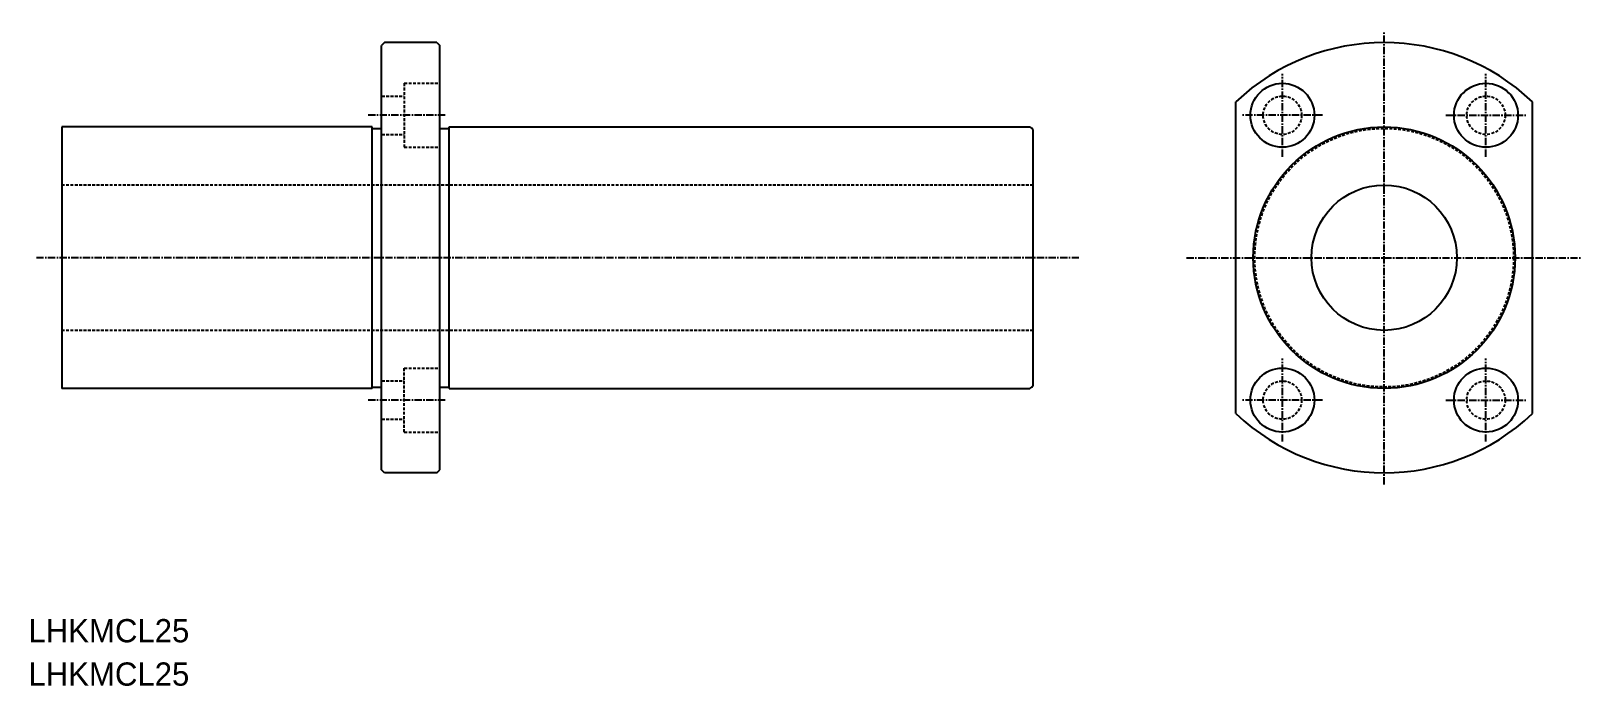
# Model space of a CAD drawing. Extents: x 202 to 469, y 129 to 242.
import ezdxf

# ---------------------------------------------------------------- set-up
doc = ezdxf.new("R2010")
doc.units = 0
doc.linetypes.add('CENTER', pattern=[2, 1.25, -0.25, 0.25, -0.25])
doc.linetypes.add('DASHED', pattern=[0.75, 0.5, -0.25])
doc.layers.get('0').update_dxf_attribs({"linetype": 'CONTINUOUS'})
doc.layers.add('CENTER', color=1, linetype='CENTER')

msp = doc.modelspace()

# ---------------------------------------------------------------- linework, layer by layer
at = {"color": 7, "linetype": 'CONTINUOUS'}
for p, q in [((262.88, 240.18), (262.38, 239.68)), ((271.88, 240.18), (262.88, 240.18)), ((271.88, 240.18), (272.38, 239.68)), ((262.38, 166.68), (262.38, 239.68)), ((272.38, 166.68), (272.38, 239.68)), ((409.24, 176.37), (409.24, 229.99)), ((460.24, 176.37), (460.24, 229.99)), ((260.78, 225.68), (207.38, 225.68)), ((207.38, 225.68), (207.38, 180.68)), ((260.78, 180.68), (260.78, 225.68)), ((260.78, 225.43), (262.38, 225.43)), ((272.38, 225.43), (273.98, 225.43)), ((273.98, 180.68), (273.98, 225.68)), ((273.98, 225.68), (373.83, 225.68)), ((374.38, 181.22), (374.38, 225.14)), ((260.78, 180.68), (207.38, 180.68)), ((260.78, 180.93), (262.38, 180.93)), ((272.38, 180.93), (273.98, 180.93)), ((273.98, 180.68), (373.83, 180.68)), ((262.88, 166.18), (262.38, 166.68)), ((271.88, 166.18), (262.88, 166.18)), ((271.88, 166.18), (272.38, 166.68))]:
    msp.add_line(p, q, dxfattribs=at)
at = {"color": 3, "linetype": 'DASHED'}
for p, q in [((266.28, 233.18), (266.28, 222.18)), ((266.28, 233.18), (272.38, 233.18)), ((262.41, 230.98), (266.28, 230.98)), ((262.41, 224.38), (266.28, 224.38)), ((266.28, 222.18), (272.38, 222.18)), ((374.38, 215.68), (207.38, 215.68)), ((374.38, 190.68), (207.38, 190.68)), ((266.28, 173.18), (266.28, 184.18)), ((266.28, 184.18), (272.38, 184.18)), ((262.41, 181.98), (266.28, 181.98)), ((262.41, 175.38), (266.28, 175.38)), ((266.28, 173.18), (272.38, 173.18))]:
    msp.add_line(p, q, dxfattribs=at)
at = {"color": 7, "linetype": 'CONTINUOUS'}
for centre, radius in [((417.24, 227.68), 5.5), ((452.24, 227.68), 5.5), ((434.74, 203.18), 22.5), ((434.74, 203.18), 12.5), ((417.24, 178.68), 5.5), ((452.24, 178.68), 5.5)]:
    msp.add_circle(centre, radius, dxfattribs=at)
at = {"color": 3, "linetype": 'DASHED'}
for centre, radius in [((417.24, 227.68), 3.3), ((452.24, 227.68), 3.3), ((434.74, 203.18), 22.25), ((417.24, 178.68), 3.3), ((452.24, 178.68), 3.3)]:
    msp.add_circle(centre, radius, dxfattribs=at)
at = {"color": 7, "linetype": 'CONTINUOUS'}
for centre, radius, start, end in [((434.74, 203.18), 37, 46.434, 133.566), ((373.23, 224.53), 1.3, 27.7958, 62.2042), ((373.23, 181.83), 1.3, 297.7958, 332.2042), ((434.74, 203.18), 37, 226.434, 313.566)]:
    msp.add_arc(centre, radius, start, end, dxfattribs=at)
at = {"layer": 'CENTER', "color": 1, "linetype": 'CENTER'}
for p, q in [((434.74, 164.18), (434.74, 242.18)), ((417.24, 220.53), (417.24, 234.83)), ((452.24, 220.53), (452.24, 234.83)), ((273.3, 227.68), (260.03, 227.68)), ((424.12, 227.68), (410.36, 227.68)), ((445.36, 227.68), (459.12, 227.68)), ((382.27, 203.18), (202.88, 203.18)), ((400.74, 203.18), (468.74, 203.18)), ((417.24, 171.53), (417.24, 185.83)), ((452.24, 171.53), (452.24, 185.83)), ((273.3, 178.68), (260.03, 178.68)), ((424.12, 178.68), (410.36, 178.68)), ((445.36, 178.68), (459.12, 178.68))]:
    msp.add_line(p, q, dxfattribs=at)

# ---------------------------------------------------------------- texts
at = {"color": 7, "linetype": 'CONTINUOUS'}
for p in [(201.67, 137.01), (201.67, 129.55)]:
    msp.add_text('LHKMCL25', height=4, dxfattribs=at).set_placement(p)

doc.saveas('drawing.dxf')
